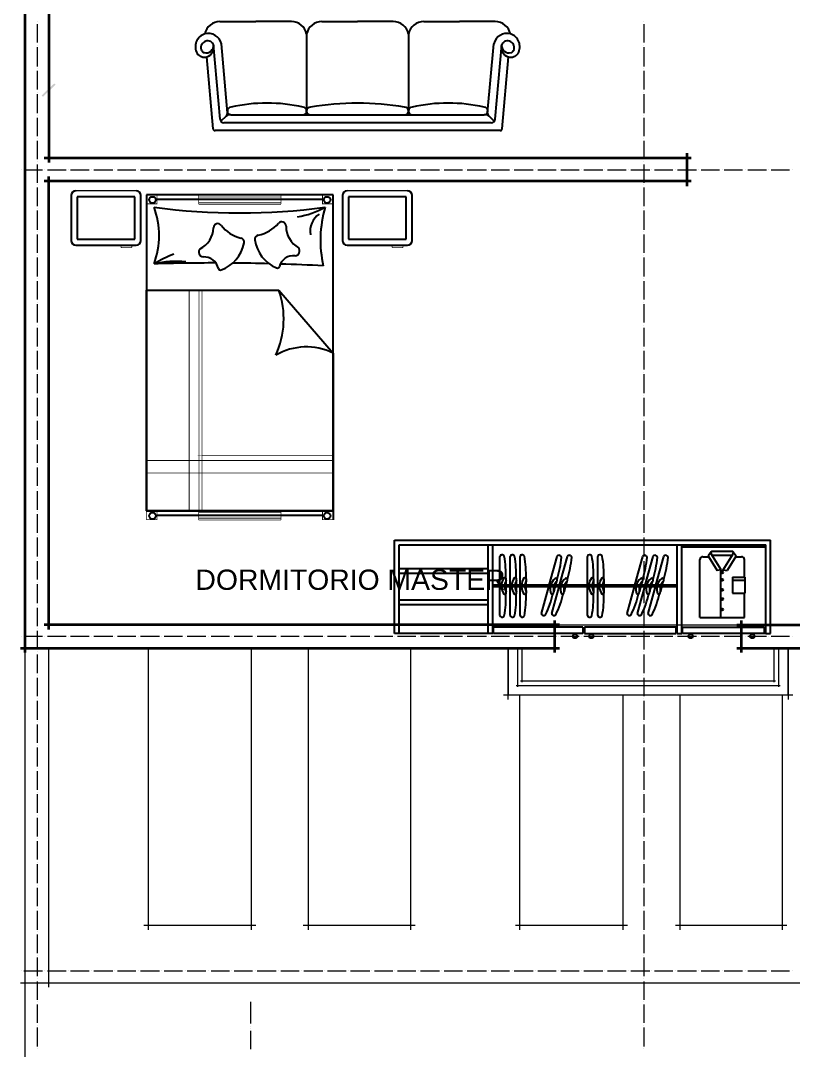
# Model space of a CAD drawing. Header units: millimetres. Extents: x 242 to 289.1, y 51.6 to 80.3.
# Drawn here: x 276.81 to 281.78, y 58.7 to 65.32 of the extents above; entities that cross this region are included whole.
import ezdxf

# ---------------------------------------------------------------- set-up
doc = ezdxf.new("R2010")
doc.units = ezdxf.units.MM
doc.linetypes.add('ACAD_ISO02W100', pattern=[15, 12, -3])
for name, color, linetype in [('FUR', 7, 'Continuous'), ('FURN-L', 1, 'Continuous'), ('FURN-T', 2, 'Continuous'), ('PDF_0', 7, 'Continuous'), ('PDF_Arquitectura', 7, 'Continuous'), ('PDF_Ejes', 7, 'Continuous'), ('PDF_Muros', 7, 'Continuous'), ('PDF_Niveles', 2, 'Continuous'), ('PDF_Text', 7, 'Continuous'), ('PDF_Ventanas', 4, 'Continuous')]:
    doc.layers.add(name, color=color, linetype=linetype)
doc.styles.add('PDF ArialMT', font='arial.ttf')

msp = doc.modelspace()

# ---------------------------------------------------------------- hatches: boundary and pattern name
at = {"layer": 'PDF_0', "transparency": 33554559}
msp.add_hatch(color=256, dxfattribs=at).paths.add_polyline_path([(277.0337, 64.9097), (277.0252, 64.9181), (276.9448, 64.8419), (276.9532, 64.8335)])

# ---------------------------------------------------------------- linework, layer by layer
at = {"linetype": 'ACAD_ISO02W100', "lineweight": 13, "ltscale": 0.13}
for p, q in [((277.5528, 64.2277), (277.165, 64.2277)), ((277.5528, 64.2277), (277.165, 64.2277)), ((279.2952, 64.2277), (278.9074, 64.2277)), ((279.2952, 64.2277), (278.9074, 64.2277))]:
    msp.add_line(p, q, dxfattribs=at)
at = {"layer": 'FUR'}
for p, q in [((278.0905, 65.316), (278.32, 65.316)), ((278.5495, 65.316), (278.32, 65.316)), ((278.7452, 65.316), (278.9747, 65.316)), ((279.2041, 65.316), (278.9747, 65.316)), ((279.3998, 65.316), (279.6293, 65.316)), ((279.8588, 65.316), (279.6293, 65.316)), ((278.6473, 65.2367), (278.6473, 64.716)), ((279.302, 65.2367), (279.302, 64.716)), ((278.0908, 64.6889), (278.0487, 65.1698)), ((278.1389, 64.7306), (278.1001, 65.1741)), ((279.8104, 64.7306), (279.8492, 65.1741)), ((279.8585, 64.6889), (279.9006, 65.1698)), ((278.046, 64.6274), (278.0056, 65.0892)), ((279.9033, 64.6274), (279.9437, 65.0892)), ((278.0963, 64.6753), (278.1317, 64.7107)), ((279.8336, 64.666), (278.1157, 64.666)), ((278.1607, 64.7161), (278.1607, 64.716)), ((278.1607, 64.716), (278.6248, 64.716)), ((278.6248, 64.716), (279.3247, 64.716)), ((279.3247, 64.716), (279.7888, 64.716)), ((279.7886, 64.7161), (279.7886, 64.716)), ((279.853, 64.6753), (279.8176, 64.7107)), ((279.8908, 64.616), (278.0585, 64.616)), ((277.135, 64.1977), (277.135, 63.9099)), ((277.135, 64.1977), (277.135, 63.9099)), ((277.5828, 63.9099), (277.5828, 64.1977)), ((277.5828, 63.9099), (277.5828, 64.1977)), ((278.8174, 64.2018), (277.6174, 64.2018)), ((277.6174, 64.2018), (277.6174, 62.1718)), ((278.8174, 64.2018), (277.6174, 64.2018)), ((277.6174, 64.2018), (277.6174, 62.1718)), ((278.8174, 62.1718), (278.8174, 64.2018)), ((278.8174, 62.1718), (278.8174, 64.2018)), ((278.8774, 64.1977), (278.8774, 63.9099)), ((278.8774, 64.1977), (278.8774, 63.9099)), ((279.3252, 63.9099), (279.3252, 64.1977)), ((279.3252, 63.9099), (279.3252, 64.1977)), ((277.544, 64.1889), (277.1738, 64.1889)), ((277.1738, 64.1889), (277.1738, 63.9187)), ((277.544, 64.1889), (277.1738, 64.1889)), ((277.1738, 64.1889), (277.1738, 63.9187)), ((277.544, 63.9187), (277.544, 64.1889)), ((277.544, 63.9187), (277.544, 64.1889)), ((277.6174, 64.1718), (277.6174, 63.5466)), ((277.6174, 64.1718), (277.6174, 63.5466)), ((278.7491, 64.1718), (277.6858, 64.1718)), ((278.7491, 64.1718), (277.6858, 64.1718)), ((278.7491, 64.1718), (277.6858, 64.1718)), ((278.7491, 64.1718), (277.6858, 64.1718)), ((278.8174, 63.1853), (278.8174, 64.1718)), ((278.8174, 63.1853), (278.8174, 64.1718)), ((279.2864, 64.1889), (278.9162, 64.1889)), ((278.9162, 64.1889), (278.9162, 63.9187)), ((279.2864, 64.1889), (278.9162, 64.1889)), ((278.9162, 64.1889), (278.9162, 63.9187)), ((279.2864, 63.9187), (279.2864, 64.1889)), ((279.2864, 63.9187), (279.2864, 64.1889)), ((277.165, 63.8799), (277.5528, 63.8799)), ((277.165, 63.8799), (277.5528, 63.8799)), ((277.1738, 63.9187), (277.544, 63.9187)), ((277.1738, 63.9187), (277.544, 63.9187)), ((278.9074, 63.8799), (279.2952, 63.8799)), ((278.9074, 63.8799), (279.2952, 63.8799)), ((278.9162, 63.9187), (279.2864, 63.9187)), ((278.9162, 63.9187), (279.2864, 63.9187)), ((277.6174, 63.5901), (278.4684, 63.5901)), ((277.6174, 62.1718), (277.6174, 63.5901)), ((277.6174, 63.5901), (278.4684, 63.5901)), ((277.6174, 62.1718), (277.6174, 63.5901)), ((278.4684, 63.5901), (278.8174, 63.1853)), ((278.4684, 63.5901), (278.8174, 63.1853)), ((278.8174, 63.1853), (278.8174, 62.115)), ((278.8174, 63.1853), (278.8174, 62.115)), ((278.8174, 62.1718), (277.6174, 62.1718)), ((277.6174, 62.1718), (278.8174, 62.1718)), ((278.8174, 62.1718), (277.6174, 62.1718)), ((277.6174, 62.1718), (278.8174, 62.1718)), ((278.7491, 62.1418), (277.6858, 62.1418)), ((278.7491, 62.1418), (277.6858, 62.1418))]:
    msp.add_line(p, q, dxfattribs=at)
at = {"layer": 'FUR', "const_width": 0.005}
for points in [[(277.6174, 64.145), (277.6858, 64.145), (277.6858, 64.2018)], [(277.6174, 64.145), (277.6858, 64.145), (277.6858, 64.2018)], [(277.9529, 64.2018), (277.9529, 64.1427)], [(277.9529, 64.2018), (277.9529, 64.1427)], [(278.482, 64.2018), (278.482, 64.1427)], [(278.482, 64.2018), (278.482, 64.1427)], [(278.8174, 64.145), (278.7491, 64.145), (278.7491, 64.2018)], [(278.8174, 64.145), (278.7491, 64.145), (278.7491, 64.2018)], [(277.9529, 64.1894), (278.482, 64.1894)], [(277.9529, 64.1894), (278.482, 64.1894)], [(277.9529, 64.1544), (278.482, 64.1544)], [(277.9529, 64.1544), (278.482, 64.1544)], [(277.9529, 64.1427), (278.482, 64.1427)], [(277.9529, 64.1427), (278.482, 64.1427)], [(277.8923, 62.1718), (277.8923, 63.5901)], [(277.8923, 62.1718), (277.8923, 63.5901)], [(277.9555, 62.1718), (277.9555, 63.5901)], [(277.9555, 62.1718), (277.9555, 63.5901)], [(277.9754, 62.1718), (277.9754, 63.5901)], [(277.9754, 62.1718), (277.9754, 63.5901)], [(277.6174, 62.4953), (278.8174, 62.4953)], [(277.6174, 62.4953), (278.8174, 62.4953)], [(277.6174, 62.4156), (278.8174, 62.4156)], [(277.6174, 62.4156), (278.8174, 62.4156)], [(277.6174, 62.115), (277.6174, 62.1718)], [(277.6174, 62.115), (277.6858, 62.115), (277.6858, 62.1718)], [(277.6174, 62.115), (277.6174, 62.1718)], [(277.6174, 62.115), (277.6858, 62.115), (277.6858, 62.1718)], [(277.9529, 62.1718), (277.9529, 62.1127)], [(277.9529, 62.1718), (277.9529, 62.1127)], [(277.9529, 62.1594), (278.482, 62.1594)], [(277.9529, 62.1594), (278.482, 62.1594)], [(278.482, 62.1718), (278.482, 62.1127)], [(278.482, 62.1718), (278.482, 62.1127)], [(278.8174, 62.115), (278.7491, 62.115), (278.7491, 62.1718)], [(278.8174, 62.115), (278.7491, 62.115), (278.7491, 62.1718)], [(277.9529, 62.1244), (278.482, 62.1244)], [(277.9529, 62.1244), (278.482, 62.1244)], [(277.9529, 62.1127), (278.482, 62.1127)], [(277.9529, 62.1127), (278.482, 62.1127)]]:
    msp.add_lwpolyline(points, dxfattribs=at)
for points in [[(277.4541, 63.8691), (277.4541, 63.8688, 0.414214), (277.4597, 63.8632), (277.5187, 63.8632, 0.414214), (277.5243, 63.8688), (277.5243, 63.8691, 0.414214), (277.5187, 63.8747), (277.4597, 63.8747, 0.414214)], [(277.4541, 63.8691), (277.4541, 63.8688, 0.414214), (277.4597, 63.8632), (277.5187, 63.8632, 0.414214), (277.5243, 63.8688), (277.5243, 63.8691, 0.414214), (277.5187, 63.8747), (277.4597, 63.8747, 0.414214)], [(279.1965, 63.8691), (279.1965, 63.8688, 0.414214), (279.2021, 63.8632), (279.2611, 63.8632, 0.414214), (279.2667, 63.8688), (279.2667, 63.8691, 0.414214), (279.2611, 63.8747), (279.2021, 63.8747, 0.414214)], [(279.1965, 63.8691), (279.1965, 63.8688, 0.414214), (279.2021, 63.8632), (279.2611, 63.8632, 0.414214), (279.2667, 63.8688), (279.2667, 63.8691, 0.414214), (279.2611, 63.8747), (279.2021, 63.8747, 0.414214)]]:
    msp.add_lwpolyline(points, format="xyb", close=True, dxfattribs=at)
msp.add_lwpolyline([(277.6174, 62.5286), (278.8174, 62.5286)], close=True, dxfattribs=at)
msp.add_lwpolyline([(277.6174, 62.5286), (278.8174, 62.5286)], close=True, dxfattribs=at)
at = {"layer": 'FUR'}
for centre in [(277.6564, 64.1697), (277.6564, 64.1697), (278.7785, 64.1697), (278.7785, 64.1697), (277.6564, 62.1397), (277.6564, 62.1397), (278.7785, 62.1397), (278.7785, 62.1397)]:
    msp.add_circle(centre, 0.0211, dxfattribs=at)
for centre, radius, start, end in [((278.0905, 65.216), 0.1, 90, 168.06102), ((278.5495, 65.216), 0.1, 11.93898, 90), ((278.7452, 65.216), 0.1, 90, 168.06102), ((279.2041, 65.216), 0.1, 11.93898, 90), ((279.3998, 65.216), 0.1, 90, 168.06102), ((279.8588, 65.216), 0.1, 11.93898, 90), ((278.0184, 65.1545), 0.0862, 107.35958, 209.67548), ((278.011, 65.1486), 0.0433, 29.26449, 206.49458), ((278.0145, 65.1508), 0.0887, 15.25849, 104.25647), ((279.9348, 65.1508), 0.0887, 75.74353, 164.74151), ((279.9383, 65.1486), 0.0433, 333.50542, 150.73551), ((279.9309, 65.1545), 0.0862, 330.32452, 72.64042), ((277.9947, 65.1405), 0.025, 206.49458, 254.62465), ((278.0009, 65.163), 0.0484, 254.62465, 8.04369), ((277.987, 65.151), 0.0645, 286.76437, 16.87542), ((279.9623, 65.151), 0.0645, 163.12458, 253.23563), ((279.9484, 65.163), 0.0484, 171.95631, 285.37535), ((279.9546, 65.1405), 0.025, 285.37535, 333.50542), ((277.9906, 65.1447), 0.0574, 214.92012, 285.13819), ((279.9587, 65.1447), 0.0574, 254.86181, 325.07988), ((278.3927, 63.7518), 1.0405, 77.11128, 102.88872), ((278.9747, 63.0358), 1.7564, 80.08852, 99.91148), ((279.5567, 63.7518), 1.0405, 77.11128, 102.88872), ((278.114, 64.7284), 0.025, 315, 5), ((278.163, 64.7411), 0.0251, 95.3725, 264.6275), ((278.1757, 64.7391), 0.0376, 179.97317, 180.33684), ((278.6222, 64.741), 0.0251, 276.04292, 83.95708), ((278.6723, 64.741), 0.025, 90, 270), ((279.277, 64.741), 0.025, 270, 90), ((279.327, 64.7411), 0.0251, 95.3725, 264.6275), ((279.7862, 64.741), 0.0251, 276.04292, 83.95708), ((279.8353, 64.7284), 0.025, 175, 225), ((278.1157, 64.691), 0.025, 185, 270), ((278.1518, 64.6844), 0.0329, 74.29421, 132.28787), ((279.7975, 64.6844), 0.0329, 47.71213, 105.70579), ((279.8336, 64.691), 0.025, 270, 355), ((278.0585, 64.6285), 0.0125, 185, 270), ((279.8908, 64.6285), 0.0125, 270, 355), ((277.165, 64.1977), 0.03, 90, 180), ((277.165, 64.1977), 0.03, 90, 180), ((277.5528, 64.1977), 0.03, 0, 90), ((277.5528, 64.1977), 0.03, 0, 90), ((278.9074, 64.1977), 0.03, 90, 180), ((278.9074, 64.1977), 0.03, 90, 180), ((279.2952, 64.1977), 0.03, 0, 90), ((279.2952, 64.1977), 0.03, 0, 90), ((278.2168, 68.2266), 4.1401, 262.37528, 277.62472), ((277.1614, 63.9412), 0.5378, 340.2291, 19.7709), ((278.2168, 68.2266), 4.1401, 262.37528, 277.62472), ((277.1614, 63.9412), 0.5378, 340.2291, 19.7709), ((278.5081, 64.5811), 0.5257, 278.82069, 299.40249), ((278.5081, 64.5811), 0.5257, 278.82069, 299.40249), ((278.8047, 63.968), 0.1349, 124.26458, 189.27828), ((278.8047, 63.968), 0.1349, 124.26458, 189.27828), ((279.4888, 63.9119), 0.7529, 163.70708, 192.6946), ((279.4888, 63.9119), 0.7529, 163.70708, 192.6946), ((278.0764, 63.9902), 0.0272, 37.70759, 177.94904), ((278.0764, 63.9902), 0.0272, 37.70759, 177.94904), ((278.2766, 64.145), 0.2259, 217.70759, 256.71295), ((278.2766, 64.145), 0.2259, 217.70759, 256.71295), ((278.2946, 64.1658), 0.2259, 280.74244, 319.74781), ((278.2946, 64.1658), 0.2259, 280.74244, 319.74781), ((278.4877, 64.0023), 0.0272, 359.50636, 139.74781), ((278.4877, 64.0023), 0.0272, 359.50636, 139.74781), ((278.673, 64.0007), 0.1581, 179.50636, 240.69661), ((278.673, 64.0007), 0.1581, 179.50636, 240.69661), ((277.8912, 63.9968), 0.1581, 296.75879, 357.94904), ((277.8912, 63.9968), 0.1581, 296.75879, 357.94904), ((278.3419, 63.9168), 0.0275, 100.74244, 186.81822), ((278.3419, 63.9168), 0.0275, 100.74244, 186.81822), ((277.165, 63.9099), 0.03, 180, 270), ((277.165, 63.9099), 0.03, 180, 270), ((277.5528, 63.9099), 0.03, 270, 0), ((277.5528, 63.9099), 0.03, 270, 0), ((278.0174, 63.9373), 0.2322, 290.47632, 349.21702), ((278.0174, 63.9373), 0.2322, 290.47632, 349.21702), ((278.2184, 63.8983), 0.0275, 350.63717, 76.71295), ((278.2184, 63.8983), 0.0275, 350.63717, 76.71295), ((278.5443, 63.9468), 0.2322, 188.23838, 246.97907), ((278.5443, 63.9468), 0.2322, 188.23838, 246.97907), ((278.9074, 63.9099), 0.03, 180, 270), ((278.9074, 63.9099), 0.03, 180, 270), ((279.2952, 63.9099), 0.03, 270, 0), ((279.2952, 63.9099), 0.03, 270, 0), ((278.0739, 63.0855), 0.7868, 110.86026, 121.0975), ((278.0739, 63.0855), 0.7868, 110.86026, 121.0975), ((277.9862, 63.8348), 0.0316, 138.74994, 261.50157), ((277.9862, 63.8348), 0.0316, 138.74994, 261.50157), ((277.9867, 63.7074), 0.0963, 12.85998, 93.04786), ((277.9867, 63.7074), 0.0963, 12.85998, 93.04786), ((278.5649, 63.7157), 0.0963, 84.40754, 164.59541), ((278.5649, 63.7157), 0.0963, 84.40754, 164.59541), ((278.571, 63.843), 0.0316, 275.95383, 38.70546), ((278.571, 63.843), 0.0316, 275.95383, 38.70546), ((277.8075, 63.156), 0.6193, 84.15125, 103.06737), ((277.8075, 63.156), 0.6193, 84.15125, 103.06737), ((278.0529, 50.3471), 13.4176, 89.95277, 91.64586), ((278.0529, 50.3471), 13.4176, 89.95277, 91.64586), ((278.0529, 50.3471), 13.4176, 89.95277, 89.95965), ((278.0529, 50.3471), 13.4176, 89.95277, 89.95965), ((278.0529, 50.3471), 13.4176, 88.49099, 89.49043), ((278.0529, 50.3471), 13.4176, 88.49099, 89.49043), ((278.4592, 63.7453), 0.0135, 245.25534, 342.48469), ((278.4592, 63.7453), 0.0135, 245.25534, 342.48469), ((278.0529, 50.3471), 13.4176, 87.00333, 88.18284), ((278.0529, 50.3471), 13.4176, 87.00333, 88.18284), ((278.0936, 63.7323), 0.0135, 194.97071, 292.20006), ((278.0936, 63.7323), 0.0135, 194.97071, 292.20006), ((277.9467, 63.4054), 0.5535, 335.1024, 19.49132), ((277.9467, 63.4054), 0.5535, 335.1024, 19.49132), ((278.6451, 62.8325), 0.3926, 63.96233, 120.01737), ((278.6451, 62.8325), 0.3926, 63.96233, 120.01737)]:
    msp.add_arc(centre, radius, start, end, dxfattribs=at)
at = {"layer": 'FURN-L', "color": 7}
for p, q in [((279.8993, 61.8889), (279.9008, 61.8889)), ((279.9657, 61.8889), (279.9672, 61.8889)), ((280.0288, 61.8889), (280.0303, 61.8889)), ((280.2698, 61.8859), (280.2712, 61.8855)), ((280.3359, 61.8859), (280.3374, 61.8855)), ((280.4622, 61.8889), (280.4637, 61.8889)), ((280.5286, 61.8889), (280.5301, 61.8889)), ((280.82, 61.8859), (280.8215, 61.8855)), ((280.8862, 61.8859), (280.8877, 61.8855)), ((280.9548, 61.8859), (280.9563, 61.8855)), ((281.0577, 61.9409), (281.5977, 61.9409)), ((281.2475, 61.9081), (281.2295, 61.8846)), ((281.3106, 61.7931), (281.2462, 61.8963)), ((281.3796, 61.9109), (281.2542, 61.9109)), ((281.379, 61.8843), (281.2557, 61.8843)), ((281.3241, 61.7931), (281.3885, 61.8963)), ((281.3872, 61.9081), (281.4052, 61.8846)), ((279.8893, 61.6935), (279.8893, 61.8789)), ((279.9557, 61.6935), (279.9557, 61.8789)), ((280.0188, 61.6935), (280.0188, 61.8789)), ((280.206, 61.6935), (280.2574, 61.8789)), ((280.2722, 61.6935), (280.3236, 61.8789)), ((280.4522, 61.6935), (280.4522, 61.8789)), ((280.5186, 61.6935), (280.5186, 61.8789)), ((280.7563, 61.6935), (280.8077, 61.8789)), ((280.8224, 61.6935), (280.8739, 61.8789)), ((280.891, 61.6935), (280.9425, 61.8789)), ((281.1749, 61.4864), (281.1749, 61.8583)), ((281.1939, 61.8773), (281.2301, 61.8773)), ((281.2292, 61.8783), (281.2855, 61.7876)), ((281.4055, 61.8783), (281.3492, 61.7876)), ((281.4046, 61.8773), (281.4409, 61.8773)), ((281.4599, 61.7451), (281.4599, 61.8583)), ((281.3106, 61.7931), (281.2855, 61.7876)), ((281.3069, 61.7788), (281.3069, 61.4856)), ((281.3106, 61.7931), (281.3106, 61.7921)), ((281.3106, 61.7921), (281.3106, 61.7864)), ((281.3164, 61.7883), (281.3241, 61.7883)), ((281.3241, 61.7931), (281.3492, 61.7876)), ((281.3241, 61.7931), (281.3241, 61.7921)), ((281.3241, 61.7921), (281.3241, 61.7883)), ((281.0277, 61.6935), (279.8477, 61.6935)), ((281.0277, 61.6835), (279.8477, 61.6835)), ((279.8893, 61.4989), (279.8893, 61.6835)), ((279.9206, 61.6982), (279.9187, 61.6982)), ((279.9187, 61.6791), (279.9187, 61.6982)), ((279.9206, 61.6791), (279.9206, 61.6982)), ((279.9557, 61.4989), (279.9557, 61.6835)), ((279.9851, 61.6791), (279.9851, 61.6982)), ((279.987, 61.6982), (279.9851, 61.6982)), ((279.987, 61.6791), (279.987, 61.6982)), ((280.0188, 61.4989), (280.0188, 61.6835)), ((280.0501, 61.6982), (280.0482, 61.6982)), ((280.0482, 61.6791), (280.0482, 61.6982)), ((280.0501, 61.6791), (280.0501, 61.6982)), ((280.1558, 61.5128), (280.2032, 61.6835)), ((280.222, 61.5128), (280.2694, 61.6835)), ((280.2324, 61.6786), (280.2375, 61.697)), ((280.2342, 61.6781), (280.2393, 61.6965)), ((280.2393, 61.6965), (280.2375, 61.697)), ((280.2986, 61.6786), (280.3037, 61.697)), ((280.3004, 61.6781), (280.3055, 61.6965)), ((280.3055, 61.6965), (280.3037, 61.697)), ((280.4522, 61.4989), (280.4522, 61.6835)), ((280.4817, 61.6791), (280.4817, 61.6982)), ((280.4835, 61.6982), (280.4817, 61.6982)), ((280.4835, 61.6791), (280.4835, 61.6982)), ((280.5186, 61.4989), (280.5186, 61.6835)), ((280.5499, 61.6982), (280.5481, 61.6982)), ((280.5481, 61.6791), (280.5481, 61.6982)), ((280.5499, 61.6791), (280.5499, 61.6982)), ((280.7061, 61.5128), (280.7535, 61.6835)), ((280.7723, 61.5128), (280.8197, 61.6835)), ((280.7827, 61.6786), (280.7878, 61.697)), ((280.7845, 61.6781), (280.7896, 61.6965)), ((280.7896, 61.6965), (280.7878, 61.697)), ((280.8409, 61.5128), (280.8883, 61.6835)), ((280.8489, 61.6786), (280.854, 61.697)), ((280.8507, 61.6781), (280.8558, 61.6965)), ((280.8558, 61.6965), (280.854, 61.697)), ((280.9175, 61.6786), (280.9226, 61.697)), ((280.9193, 61.6781), (280.9244, 61.6965)), ((280.9244, 61.6965), (280.9226, 61.697)), ((281.3832, 61.7451), (281.3832, 61.6422)), ((281.3832, 61.7451), (281.462, 61.7451)), ((281.3832, 61.7253), (281.462, 61.7253)), ((281.462, 61.7451), (281.462, 61.6422)), ((279.9206, 61.6791), (279.9187, 61.6791)), ((279.987, 61.6791), (279.9851, 61.6791)), ((280.0501, 61.6791), (280.0482, 61.6791)), ((280.2342, 61.6781), (280.2324, 61.6786)), ((280.3004, 61.6781), (280.2986, 61.6786)), ((280.4835, 61.6791), (280.4817, 61.6791)), ((280.5499, 61.6791), (280.5481, 61.6791)), ((280.7845, 61.6781), (280.7827, 61.6786)), ((280.8507, 61.6781), (280.8489, 61.6786)), ((280.9193, 61.6781), (280.9175, 61.6786)), ((281.3832, 61.6422), (281.462, 61.6422)), ((281.4599, 61.4864), (281.4599, 61.6422)), ((279.8993, 61.4889), (279.9008, 61.4889)), ((279.9657, 61.4889), (279.9672, 61.4889)), ((280.0288, 61.4889), (280.0303, 61.4889)), ((280.1628, 61.5005), (280.1642, 61.5001)), ((280.229, 61.5005), (280.2304, 61.5001)), ((280.4622, 61.4889), (280.4637, 61.4889)), ((280.5286, 61.4889), (280.5301, 61.4889)), ((280.7131, 61.5005), (280.7145, 61.5001)), ((280.7793, 61.5005), (280.7807, 61.5001)), ((280.8479, 61.5005), (280.8493, 61.5001)), ((281.1749, 61.4864), (281.4599, 61.4864))]:
    msp.add_line(p, q, dxfattribs=at)
for centre, radius in [((281.3179, 61.7764), 0.0063), ((281.3179, 61.7287), 0.0063), ((281.3179, 61.6638), 0.0063), ((281.3179, 61.6051), 0.0063), ((281.3179, 61.5372), 0.0063), ((280.3725, 61.3663), 0.0137), ((280.4766, 61.3663), 0.0137), ((281.1145, 61.3663), 0.0137), ((281.5109, 61.3663), 0.0137)]:
    msp.add_circle(centre, radius, dxfattribs=at)
for centre, radius, start, end in [((279.8993, 61.8789), 0.01, 90, 180), ((279.9014, 61.8703), 0.0186, 33.39722, 91.86193), ((279.2514, 61.7591), 0.6765, 358.20622, 10.33449), ((279.9657, 61.8789), 0.01, 90, 180), ((279.9678, 61.8703), 0.0186, 33.39722, 91.86193), ((279.3178, 61.7591), 0.6765, 358.20622, 10.33449), ((280.0288, 61.8789), 0.01, 90, 180), ((280.0309, 61.8703), 0.0186, 33.39722, 91.86193), ((279.381, 61.7591), 0.6765, 358.20622, 10.33449), ((280.2671, 61.8763), 0.01, 74.48572, 164.48572), ((280.2668, 61.8674), 0.0186, 17.88294, 76.34765), ((280.3333, 61.8763), 0.01, 74.48572, 164.48572), ((280.333, 61.8674), 0.0186, 17.88294, 76.34765), ((280.4622, 61.8789), 0.01, 90, 180), ((280.4644, 61.8703), 0.0186, 33.39722, 91.86193), ((279.8144, 61.7591), 0.6765, 358.20622, 10.33449), ((280.5286, 61.8789), 0.01, 90, 180), ((280.5307, 61.8703), 0.0186, 33.39722, 91.86193), ((279.8808, 61.7591), 0.6765, 358.20622, 10.33449), ((280.8174, 61.8763), 0.01, 74.48572, 164.48572), ((280.8171, 61.8674), 0.0186, 17.88294, 76.34765), ((280.8836, 61.8763), 0.01, 74.48572, 164.48572), ((280.8833, 61.8674), 0.0186, 17.88294, 76.34765), ((280.9522, 61.8763), 0.01, 74.48572, 164.48572), ((280.9519, 61.8674), 0.0186, 17.88294, 76.34765), ((281.2329, 61.8813), 0.00475, 135.91402, 219.38212), ((281.2542, 61.9014), 0.0095, 90, 212.7757), ((281.3805, 61.9014), 0.0095, 327.2243, 90), ((281.4018, 61.8813), 0.00475, 320.61788, 44.08598), ((279.6108, 61.9342), 0.6765, 342.69194, 354.82021), ((279.677, 61.9342), 0.6765, 342.69194, 354.82021), ((280.1611, 61.9342), 0.6765, 342.69194, 354.82021), ((280.2273, 61.9342), 0.6765, 342.69194, 354.82021), ((280.2959, 61.9342), 0.6765, 342.69194, 354.82021), ((281.1939, 61.8583), 0.019, 90, 180), ((281.4409, 61.8583), 0.019, 0, 90), ((281.3164, 61.7788), 0.0095, 90, 180), ((279.9913, 61.6878), 0.0931, 146.36111, 176.51116), ((279.9913, 61.6896), 0.0931, 183.74727, 213.63889), ((279.92, 61.7315), 0.01, 356.81301, 128.32841), ((280.0138, 61.6815), 0.0952, 152.17546, 170.03828), ((277.2142, 61.8096), 2.7169, 357.55123, 358.34239), ((277.2142, 61.5678), 2.7169, 1.65761, 2.44877), ((280.0577, 61.6878), 0.0931, 146.36111, 176.51116), ((280.0577, 61.6896), 0.0931, 183.74727, 213.63889), ((279.9864, 61.7315), 0.01, 356.81301, 128.32841), ((280.0802, 61.6815), 0.0952, 152.17546, 170.03828), ((277.2806, 61.8096), 2.7169, 357.55123, 358.34239), ((277.2806, 61.5678), 2.7169, 1.65761, 2.44877), ((280.1208, 61.6878), 0.0931, 146.36111, 176.51116), ((280.1208, 61.6896), 0.0931, 183.74727, 213.63889), ((280.0495, 61.7315), 0.01, 356.81301, 128.32841), ((280.1433, 61.6815), 0.0952, 152.17546, 170.03828), ((277.3437, 61.8096), 2.7169, 357.55123, 358.34239), ((277.3437, 61.5678), 2.7169, 1.65761, 2.44877), ((280.3051, 61.6693), 0.0931, 171.21355, 198.12462), ((280.3046, 61.6676), 0.0931, 130.84683, 163.94826), ((277.5967, 62.2947), 2.7169, 346.14333, 346.99767), ((280.3246, 61.6555), 0.0952, 136.66118, 154.524), ((280.2476, 61.7288), 0.01, 341.29873, 112.81413), ((277.6613, 62.5277), 2.7169, 342.11866, 342.82811), ((280.3713, 61.6693), 0.0931, 171.21355, 198.12462), ((280.3708, 61.6676), 0.0931, 130.84683, 163.94826), ((277.6629, 62.2947), 2.7169, 346.14333, 346.99767), ((280.3908, 61.6555), 0.0952, 136.66118, 154.524), ((280.3138, 61.7288), 0.01, 341.29873, 112.81413), ((277.7275, 62.5277), 2.7169, 342.11866, 342.82811), ((280.5542, 61.6878), 0.0931, 146.36111, 176.51116), ((280.5542, 61.6896), 0.0931, 183.74727, 213.63889), ((280.4829, 61.7315), 0.01, 356.81301, 128.32841), ((280.5767, 61.6815), 0.0952, 152.17546, 170.03828), ((277.7772, 61.8096), 2.7169, 357.55123, 358.34239), ((277.7772, 61.5678), 2.7169, 1.65761, 2.44877), ((280.6206, 61.6878), 0.0931, 146.36111, 176.51116), ((280.6206, 61.6896), 0.0931, 183.74727, 213.63889), ((280.5493, 61.7315), 0.01, 356.81301, 128.32841), ((280.6431, 61.6815), 0.0952, 152.17546, 170.03828), ((277.8436, 61.8096), 2.7169, 357.55123, 358.34239), ((277.8436, 61.5678), 2.7169, 1.65761, 2.44877), ((280.8554, 61.6693), 0.0931, 171.21355, 198.12462), ((280.8549, 61.6676), 0.0931, 130.84683, 163.94826), ((278.147, 62.2947), 2.7169, 346.14333, 346.99767), ((280.8749, 61.6555), 0.0952, 136.66118, 154.524), ((280.7979, 61.7288), 0.01, 341.29873, 112.81413), ((278.2116, 62.5277), 2.7169, 342.11866, 342.82811), ((280.9215, 61.6693), 0.0931, 171.21355, 198.12462), ((280.9211, 61.6676), 0.0931, 130.84683, 163.94826), ((278.2131, 62.2947), 2.7169, 346.14333, 346.99767), ((280.9411, 61.6555), 0.0952, 136.66118, 154.524), ((280.8641, 61.7288), 0.01, 341.29873, 112.81413), ((278.2778, 62.5277), 2.7169, 342.11866, 342.82811), ((280.9902, 61.6693), 0.0931, 171.21355, 198.12462), ((280.9897, 61.6676), 0.0931, 130.84683, 163.94826), ((278.2818, 62.2947), 2.7169, 346.14333, 346.99767), ((281.0097, 61.6555), 0.0952, 136.66118, 154.524), ((280.9327, 61.7288), 0.01, 341.29873, 112.81413), ((278.3464, 62.5277), 2.7169, 342.11866, 342.82811), ((279.92, 61.6458), 0.01, 231.67159, 3.18699), ((279.2961, 61.6145), 0.6319, 349.30586, 2.24391), ((280.0138, 61.6959), 0.0952, 189.96172, 207.82454), ((279.9864, 61.6458), 0.01, 231.67159, 3.18699), ((279.3625, 61.6145), 0.6319, 349.30586, 2.24391), ((280.0802, 61.6959), 0.0952, 189.96172, 207.82454), ((280.0495, 61.6458), 0.01, 231.67159, 3.18699), ((279.4256, 61.6145), 0.6319, 349.30586, 2.24391), ((280.1433, 61.6959), 0.0952, 189.96172, 207.82454), ((279.6151, 61.7829), 0.6319, 333.79158, 346.72964), ((280.2247, 61.6462), 0.01, 216.15731, 347.67271), ((280.3285, 61.6693), 0.0952, 174.44744, 192.31026), ((279.6813, 61.7829), 0.6319, 333.79158, 346.72964), ((280.2909, 61.6462), 0.01, 216.15731, 347.67271), ((280.3947, 61.6693), 0.0952, 174.44744, 192.31026), ((280.4829, 61.6458), 0.01, 231.67159, 3.18699), ((279.859, 61.6145), 0.6319, 349.30586, 2.24391), ((280.5767, 61.6959), 0.0952, 189.96172, 207.82454), ((280.5493, 61.6458), 0.01, 231.67159, 3.18699), ((279.9254, 61.6145), 0.6319, 349.30586, 2.24391), ((280.6431, 61.6959), 0.0952, 189.96172, 207.82454), ((280.1654, 61.7829), 0.6319, 333.79158, 346.72964), ((280.775, 61.6462), 0.01, 216.15731, 347.67271), ((280.8788, 61.6693), 0.0952, 174.44744, 192.31026), ((280.2316, 61.7829), 0.6319, 333.79158, 346.72964), ((280.8412, 61.6462), 0.01, 216.15731, 347.67271), ((280.945, 61.6693), 0.0952, 174.44744, 192.31026), ((280.3002, 61.7829), 0.6319, 333.79158, 346.72964), ((280.9098, 61.6462), 0.01, 216.15731, 347.67271), ((281.0136, 61.6693), 0.0952, 174.44744, 192.31026), ((279.8993, 61.4989), 0.01, 180, 270), ((279.9014, 61.5075), 0.0186, 268.13807, 326.60278), ((279.9657, 61.4989), 0.01, 180, 270), ((279.9678, 61.5075), 0.0186, 268.13807, 326.60278), ((280.0288, 61.4989), 0.01, 180, 270), ((280.0309, 61.5075), 0.0186, 268.13807, 326.60278), ((280.1654, 61.5101), 0.01, 164.48572, 254.48572), ((280.1698, 61.5178), 0.0186, 252.62379, 311.0885), ((280.2316, 61.5101), 0.01, 164.48572, 254.48572), ((280.236, 61.5178), 0.0186, 252.62379, 311.0885), ((280.4622, 61.4989), 0.01, 180, 270), ((280.4644, 61.5075), 0.0186, 268.13807, 326.60278), ((280.5286, 61.4989), 0.01, 180, 270), ((280.5307, 61.5075), 0.0186, 268.13807, 326.60278), ((280.7157, 61.5101), 0.01, 164.48572, 254.48572), ((280.7201, 61.5178), 0.0186, 252.62379, 311.0885), ((280.7819, 61.5101), 0.01, 164.48572, 254.48572), ((280.7863, 61.5178), 0.0186, 252.62379, 311.0885), ((280.8505, 61.5101), 0.01, 164.48572, 254.48572), ((280.8549, 61.5178), 0.0186, 252.62379, 311.0885)]:
    msp.add_arc(centre, radius, start, end, dxfattribs=at)
at = {"layer": 'FURN-T', "color": 7}
for p, q in [((279.2127, 61.9835), (281.6277, 61.9835)), ((279.2127, 61.3835), (279.2127, 61.9835)), ((279.2427, 61.3835), (279.2427, 61.9535)), ((279.2427, 61.9535), (281.5977, 61.9535)), ((279.8127, 61.3835), (279.8127, 61.9535)), ((279.8427, 61.3835), (279.8427, 61.9535)), ((281.0277, 61.3835), (281.0277, 61.9535)), ((281.0577, 61.3835), (281.0577, 61.9535)), ((281.5977, 61.3835), (281.5977, 61.9535)), ((281.6277, 61.3835), (281.6277, 61.9835)), ((279.8127, 61.7985), (279.2427, 61.7985)), ((279.8127, 61.7685), (279.2427, 61.7685)), ((279.8127, 61.5985), (279.2427, 61.5985)), ((279.8127, 61.5685), (279.2427, 61.5685)), ((279.8427, 61.3835), (279.8427, 61.4235)), ((279.8477, 61.3835), (279.8477, 61.4235)), ((280.4219, 61.4235), (279.8477, 61.4235)), ((280.4219, 61.4235), (280.4219, 61.3835)), ((280.4319, 61.4235), (280.4319, 61.3835)), ((281.0227, 61.4235), (280.4319, 61.4235)), ((281.0227, 61.3835), (281.0227, 61.4235)), ((281.0627, 61.3835), (281.0627, 61.4235)), ((281.0627, 61.4235), (281.5877, 61.4235)), ((281.5877, 61.4235), (281.5877, 61.3835)), ((279.8127, 61.3835), (279.2127, 61.3835)), ((279.8427, 61.3835), (279.8127, 61.3835)), ((280.4219, 61.3835), (279.8477, 61.3835)), ((280.4319, 61.3835), (281.0227, 61.3835)), ((281.0277, 61.3835), (281.0577, 61.3835)), ((281.5977, 61.3835), (281.0627, 61.3835)), ((281.5977, 61.3835), (281.6277, 61.3835))]:
    msp.add_line(p, q, dxfattribs=at)
at = {"layer": 'PDF_Arquitectura', "color": 250, "lineweight": 18, "true_color": 0x404040}
msp.add_lwpolyline([(276.9913, 64.5456), (276.9913, 64.9774)], dxfattribs=at)
at = {"layer": 'PDF_Arquitectura', "lineweight": 5}
for points in [[(278.2868, 59.0167), (278.2868, 58.877)], [(278.2868, 58.8601), (278.2868, 58.8601)], [(278.2868, 58.8474), (278.2868, 58.8474)], [(278.2868, 58.8305), (278.2868, 58.7119)]]:
    msp.add_lwpolyline(points, dxfattribs=at)
at = {"layer": 'PDF_Ejes', "lineweight": 9}
for points in [[(276.9151, 65.3161), (276.9151, 65.3161)], [(276.9151, 65.2991), (276.9151, 65.1806)], [(280.8141, 65.3161), (280.8141, 65.3161)], [(280.8141, 65.2991), (280.8141, 65.1806)], [(276.9151, 65.1637), (276.9151, 65.1637)], [(276.9151, 65.151), (276.9151, 65.0282)], [(280.8141, 65.1637), (280.8141, 65.1637)], [(280.8141, 65.151), (280.8141, 65.0282)], [(276.9151, 65.0155), (276.9151, 65.0155)], [(276.9151, 64.9986), (276.9151, 64.88)], [(280.8141, 65.0155), (280.8141, 65.0155)], [(280.8141, 64.9986), (280.8141, 64.88)], [(276.9151, 64.8631), (276.9151, 64.8631)], [(280.8141, 64.8631), (280.8141, 64.8631)], [(276.9151, 64.8504), (276.9151, 64.7276)], [(280.8141, 64.8504), (280.8141, 64.7276)], [(276.9151, 64.7149), (276.9151, 64.7149)], [(276.9151, 64.698), (276.9151, 64.5795)], [(280.8141, 64.7149), (280.8141, 64.7149)], [(280.8141, 64.698), (280.8141, 64.5795)], [(276.9151, 64.5625), (276.9151, 64.5625)], [(276.9151, 64.5498), (276.9151, 64.4313)], [(280.8141, 64.5625), (280.8141, 64.5625)], [(280.8141, 64.5498), (280.8141, 64.4313)], [(276.9151, 64.4143), (276.9151, 64.4143)], [(276.9151, 64.3974), (276.9151, 64.2789)], [(280.8141, 64.4143), (280.8141, 64.4143)], [(280.8141, 64.3974), (280.8141, 64.2789)], [(276.8178, 64.3635), (276.8178, 64.3635)], [(276.8305, 64.3635), (276.949, 64.3635)], [(276.9659, 64.3635), (276.9659, 64.3635)], [(276.9829, 64.3635), (277.1014, 64.3635)], [(277.1141, 64.3635), (277.1141, 64.3635)], [(277.131, 64.3635), (277.2496, 64.3635)], [(277.2665, 64.3635), (277.2665, 64.3635)], [(277.2792, 64.3635), (277.402, 64.3635)], [(277.4147, 64.3635), (277.4147, 64.3635)], [(277.4316, 64.3635), (277.5501, 64.3635)], [(277.5671, 64.3635), (277.5671, 64.3635)], [(277.5798, 64.3635), (277.7026, 64.3635)], [(277.7153, 64.3635), (277.7153, 64.3635)], [(277.7322, 64.3635), (277.8507, 64.3635)], [(277.8677, 64.3635), (277.8677, 64.3635)], [(277.8804, 64.3635), (277.9989, 64.3635)], [(278.0158, 64.3635), (278.0158, 64.3635)], [(278.0328, 64.3635), (278.1513, 64.3635)], [(278.164, 64.3635), (278.164, 64.3635)], [(278.1809, 64.3635), (278.2995, 64.3635)], [(278.3164, 64.3635), (278.3164, 64.3635)], [(278.3291, 64.3635), (278.4519, 64.3635)], [(278.4646, 64.3635), (278.4646, 64.3635)], [(278.4815, 64.3635), (278.6, 64.3635)], [(278.617, 64.3635), (278.617, 64.3635)], [(278.6297, 64.3635), (278.7524, 64.3635)], [(278.7651, 64.3635), (278.7651, 64.3635)], [(278.7821, 64.3635), (278.9006, 64.3635)], [(278.9175, 64.3635), (278.9175, 64.3635)], [(278.9302, 64.3635), (279.053, 64.3635)], [(279.0657, 64.3635), (279.0657, 64.3635)], [(279.0826, 64.3635), (279.2012, 64.3635)], [(279.2139, 64.3635), (279.2139, 64.3635)], [(279.2308, 64.3635), (279.3494, 64.3635)], [(279.3663, 64.3635), (279.3663, 64.3635)], [(279.379, 64.3635), (279.5018, 64.3635)], [(279.5145, 64.3635), (279.5145, 64.3635)], [(279.5314, 64.3635), (279.6499, 64.3635)], [(279.6669, 64.3635), (279.6669, 64.3635)], [(279.6796, 64.3635), (279.8023, 64.3635)], [(279.815, 64.3635), (279.815, 64.3635)], [(279.832, 64.3635), (279.9505, 64.3635)], [(279.9674, 64.3635), (279.9674, 64.3635)], [(279.9801, 64.3635), (280.1029, 64.3635)], [(280.1156, 64.3635), (280.1156, 64.3635)], [(280.1325, 64.3635), (280.2511, 64.3635)], [(280.268, 64.3635), (280.268, 64.3635)], [(280.2807, 64.3635), (280.3992, 64.3635)], [(280.4162, 64.3635), (280.4162, 64.3635)], [(280.4289, 64.3635), (280.5516, 64.3635)], [(280.5643, 64.3635), (280.5643, 64.3635)], [(280.5813, 64.3635), (280.6998, 64.3635)], [(280.7168, 64.3635), (280.7168, 64.3635)], [(280.7295, 64.3635), (280.8522, 64.3635)], [(280.8649, 64.3635), (280.8649, 64.3635)], [(280.8819, 64.3635), (281.0004, 64.3635)], [(281.0173, 64.3635), (281.0173, 64.3635)], [(281.03, 64.3635), (281.1528, 64.3635)], [(281.1655, 64.3635), (281.1655, 64.3635)], [(281.1824, 64.3635), (281.301, 64.3635)], [(281.3179, 64.3635), (281.3179, 64.3635)], [(281.3306, 64.3635), (281.4491, 64.3635)], [(281.4661, 64.3635), (281.4661, 64.3635)], [(281.483, 64.3635), (281.6015, 64.3635)], [(281.6142, 64.3635), (281.6142, 64.3635)], [(281.6312, 64.3635), (281.7497, 64.3635)], [(281.7666, 64.3635), (281.7666, 64.3635)], [(276.9151, 64.2662), (276.9151, 64.2662)], [(280.8141, 64.2662), (280.8141, 64.2662)], [(276.9151, 64.2492), (276.9151, 64.1307)], [(280.8141, 64.2492), (280.8141, 64.1307)], [(276.9151, 64.1138), (276.9151, 64.1138)], [(276.9151, 64.1011), (276.9151, 63.9783)], [(280.8141, 64.1138), (280.8141, 64.1138)], [(280.8141, 64.1011), (280.8141, 63.9783)], [(276.9151, 63.9656), (276.9151, 63.9656)], [(276.9151, 63.9487), (276.9151, 63.8301)], [(280.8141, 63.9656), (280.8141, 63.9656)], [(280.8141, 63.9487), (280.8141, 63.8301)], [(276.9151, 63.8132), (276.9151, 63.8132)], [(276.9151, 63.8005), (276.9151, 63.6777)], [(280.8141, 63.8132), (280.8141, 63.8132)], [(280.8141, 63.8005), (280.8141, 63.6777)], [(276.9151, 63.665), (276.9151, 63.665)], [(276.9151, 63.6481), (276.9151, 63.5296)], [(280.8141, 63.665), (280.8141, 63.665)], [(280.8141, 63.6481), (280.8141, 63.5296)], [(276.9151, 63.5126), (276.9151, 63.5126)], [(276.9151, 63.4999), (276.9151, 63.3814)], [(280.8141, 63.5126), (280.8141, 63.5126)], [(280.8141, 63.4999), (280.8141, 63.3814)], [(276.9151, 63.3645), (276.9151, 63.3645)], [(276.9151, 63.3475), (276.9151, 63.229)], [(280.8141, 63.3645), (280.8141, 63.3645)], [(280.8141, 63.3475), (280.8141, 63.229)], [(276.9151, 63.2163), (276.9151, 63.2163)], [(280.8141, 63.2163), (280.8141, 63.2163)], [(276.9151, 63.1994), (276.9151, 63.0808)], [(280.8141, 63.1994), (280.8141, 63.0808)], [(276.9151, 63.0639), (276.9151, 63.0639)], [(276.9151, 63.0512), (276.9151, 62.9284)], [(280.8141, 63.0639), (280.8141, 63.0639)], [(280.8141, 63.0512), (280.8141, 62.9284)], [(276.9151, 62.9157), (276.9151, 62.9157)], [(276.9151, 62.8988), (276.9151, 62.7802)], [(280.8141, 62.9157), (280.8141, 62.9157)], [(280.8141, 62.8988), (280.8141, 62.7802)], [(276.9151, 62.7633), (276.9151, 62.7633)], [(276.9151, 62.7506), (276.9151, 62.6278)], [(280.8141, 62.7633), (280.8141, 62.7633)], [(280.8141, 62.7506), (280.8141, 62.6278)], [(276.9151, 62.6151), (276.9151, 62.6151)], [(280.8141, 62.6151), (280.8141, 62.6151)], [(276.9151, 62.5982), (276.9151, 62.4797)], [(280.8141, 62.5982), (280.8141, 62.4797)], [(276.9151, 62.4627), (276.9151, 62.4627)], [(276.9151, 62.45), (276.9151, 62.3315)], [(280.8141, 62.4627), (280.8141, 62.4627)], [(280.8141, 62.45), (280.8141, 62.3315)], [(276.9151, 62.3146), (276.9151, 62.3146)], [(276.9151, 62.2976), (276.9151, 62.1791)], [(280.8141, 62.3146), (280.8141, 62.3146)], [(280.8141, 62.2976), (280.8141, 62.1791)], [(276.9151, 62.1664), (276.9151, 62.1664)], [(276.9151, 62.1495), (276.9151, 62.0309)], [(280.8141, 62.1664), (280.8141, 62.1664)], [(280.8141, 62.1495), (280.8141, 62.0309)], [(276.9151, 62.014), (276.9151, 62.014)], [(280.8141, 62.014), (280.8141, 62.014)], [(276.9151, 62.0013), (276.9151, 61.8785)], [(280.8141, 62.0013), (280.8141, 61.8785)], [(276.9151, 61.8658), (276.9151, 61.8658)], [(276.9151, 61.8489), (276.9151, 61.7304)], [(280.8141, 61.8658), (280.8141, 61.8658)], [(280.8141, 61.8489), (280.8141, 61.7304)], [(276.9151, 61.7134), (276.9151, 61.7134)], [(276.9151, 61.7007), (276.9151, 61.578)], [(280.8141, 61.7134), (280.8141, 61.7134)], [(280.8141, 61.7007), (280.8141, 61.578)], [(276.9151, 61.5653), (276.9151, 61.5653)], [(280.8141, 61.5653), (280.8141, 61.5653)], [(276.9151, 61.5483), (276.9151, 61.4298)], [(280.8141, 61.5483), (280.8141, 61.4298)], [(276.8178, 61.3663), (276.8178, 61.3663)], [(276.8305, 61.3663), (276.949, 61.3663)], [(276.9151, 61.4128), (276.9151, 61.4128)], [(276.9151, 61.4001), (276.9151, 61.2816)], [(276.9659, 61.3663), (276.9659, 61.3663)], [(276.9829, 61.3663), (277.1014, 61.3663)], [(277.1141, 61.3663), (277.1141, 61.3663)], [(277.131, 61.3663), (277.2496, 61.3663)], [(277.2665, 61.3663), (277.2665, 61.3663)], [(277.2792, 61.3663), (277.402, 61.3663)], [(277.4147, 61.3663), (277.4147, 61.3663)], [(277.4316, 61.3663), (277.5501, 61.3663)], [(277.5671, 61.3663), (277.5671, 61.3663)], [(277.5798, 61.3663), (277.7026, 61.3663)], [(277.7153, 61.3663), (277.7153, 61.3663)], [(277.7322, 61.3663), (277.8507, 61.3663)], [(277.8677, 61.3663), (277.8677, 61.3663)], [(277.8804, 61.3663), (277.9989, 61.3663)], [(278.0158, 61.3663), (278.0158, 61.3663)], [(278.0328, 61.3663), (278.1513, 61.3663)], [(278.164, 61.3663), (278.164, 61.3663)], [(278.1809, 61.3663), (278.2995, 61.3663)], [(278.3164, 61.3663), (278.3164, 61.3663)], [(278.3291, 61.3663), (278.4519, 61.3663)], [(278.4646, 61.3663), (278.4646, 61.3663)], [(278.4815, 61.3663), (278.6, 61.3663)], [(278.617, 61.3663), (278.617, 61.3663)], [(278.6297, 61.3663), (278.7524, 61.3663)], [(278.7651, 61.3663), (278.7651, 61.3663)], [(278.7821, 61.3663), (278.9006, 61.3663)], [(278.9175, 61.3663), (278.9175, 61.3663)], [(278.9302, 61.3663), (279.053, 61.3663)], [(279.0657, 61.3663), (279.0657, 61.3663)], [(279.0826, 61.3663), (279.2012, 61.3663)], [(279.2139, 61.3663), (279.2139, 61.3663)], [(279.2308, 61.3663), (279.3494, 61.3663)], [(279.3663, 61.3663), (279.3663, 61.3663)], [(279.379, 61.3663), (279.5018, 61.3663)], [(279.5145, 61.3663), (279.5145, 61.3663)], [(279.5314, 61.3663), (279.6499, 61.3663)], [(279.6669, 61.3663), (279.6669, 61.3663)], [(279.6796, 61.3663), (279.8023, 61.3663)], [(279.815, 61.3663), (279.815, 61.3663)], [(279.832, 61.3663), (279.9505, 61.3663)], [(279.9674, 61.3663), (279.9674, 61.3663)], [(279.9801, 61.3663), (280.1029, 61.3663)], [(280.1156, 61.3663), (280.1156, 61.3663)], [(280.1325, 61.3663), (280.2511, 61.3663)], [(280.268, 61.3663), (280.268, 61.3663)], [(280.2807, 61.3663), (280.3992, 61.3663)], [(280.4162, 61.3663), (280.4162, 61.3663)], [(280.4289, 61.3663), (280.5516, 61.3663)], [(280.5643, 61.3663), (280.5643, 61.3663)], [(280.5813, 61.3663), (280.6998, 61.3663)], [(280.7168, 61.3663), (280.7168, 61.3663)], [(280.7295, 61.3663), (280.8522, 61.3663)], [(280.8141, 61.4128), (280.8141, 61.4128)], [(280.8141, 61.4001), (280.8141, 61.2816)], [(280.8649, 61.3663), (280.8649, 61.3663)], [(280.8819, 61.3663), (281.0004, 61.3663)], [(281.0173, 61.3663), (281.0173, 61.3663)], [(281.03, 61.3663), (281.1528, 61.3663)], [(281.1655, 61.3663), (281.1655, 61.3663)], [(281.1824, 61.3663), (281.301, 61.3663)], [(281.3179, 61.3663), (281.3179, 61.3663)], [(281.3306, 61.3663), (281.4491, 61.3663)], [(281.4661, 61.3663), (281.4661, 61.3663)], [(281.483, 61.3663), (281.6015, 61.3663)], [(281.6142, 61.3663), (281.6142, 61.3663)], [(281.6312, 61.3663), (281.7497, 61.3663)], [(281.7666, 61.3663), (281.7666, 61.3663)], [(276.9151, 61.2647), (276.9151, 61.2647)], [(276.9151, 61.2477), (276.9151, 61.1292)], [(280.8141, 61.2647), (280.8141, 61.2647)], [(280.8141, 61.2477), (280.8141, 61.1292)], [(276.9151, 61.1165), (276.9151, 61.1165)], [(276.9151, 61.0996), (276.9151, 60.981)], [(280.8141, 61.1165), (280.8141, 61.1165)], [(280.8141, 61.0996), (280.8141, 60.981)], [(276.9151, 60.9641), (276.9151, 60.9641)], [(280.8141, 60.9641), (280.8141, 60.9641)], [(276.9151, 60.9514), (276.9151, 60.8286)], [(280.8141, 60.9514), (280.8141, 60.8286)], [(276.9151, 60.8159), (276.9151, 60.8159)], [(276.9151, 60.799), (276.9151, 60.6805)], [(280.8141, 60.8159), (280.8141, 60.8159)], [(280.8141, 60.799), (280.8141, 60.6805)], [(276.9151, 60.6635), (276.9151, 60.6635)], [(276.9151, 60.6508), (276.9151, 60.5281)], [(280.8141, 60.6635), (280.8141, 60.6635)], [(280.8141, 60.6508), (280.8141, 60.5281)], [(276.9151, 60.5154), (276.9151, 60.5154)], [(276.9151, 60.4984), (276.9151, 60.3799)], [(280.8141, 60.5154), (280.8141, 60.5154)], [(280.8141, 60.4984), (280.8141, 60.3799)], [(276.9151, 60.363), (276.9151, 60.363)], [(280.8141, 60.363), (280.8141, 60.363)], [(276.9151, 60.3503), (276.9151, 60.2317)], [(280.8141, 60.3503), (280.8141, 60.2317)], [(276.9151, 60.2148), (276.9151, 60.2148)], [(276.9151, 60.1979), (276.9151, 60.0793)], [(280.8141, 60.2148), (280.8141, 60.2148)], [(280.8141, 60.1979), (280.8141, 60.0793)], [(276.9151, 60.0666), (276.9151, 60.0666)], [(276.9151, 60.0497), (276.9151, 59.9311)], [(280.8141, 60.0666), (280.8141, 60.0666)], [(280.8141, 60.0497), (280.8141, 59.9311)], [(276.9151, 59.9142), (276.9151, 59.9142)], [(276.9151, 59.9015), (276.9151, 59.7787)], [(280.8141, 59.9142), (280.8141, 59.9142)], [(280.8141, 59.9015), (280.8141, 59.7787)], [(276.9151, 59.766), (276.9151, 59.766)], [(280.8141, 59.766), (280.8141, 59.766)], [(276.9151, 59.7491), (276.9151, 59.6306)], [(280.8141, 59.7491), (280.8141, 59.6306)], [(276.9151, 59.6136), (276.9151, 59.6136)], [(276.9151, 59.6009), (276.9151, 59.4782)], [(280.8141, 59.6136), (280.8141, 59.6136)], [(280.8141, 59.6009), (280.8141, 59.4782)], [(276.9151, 59.4655), (276.9151, 59.4655)], [(276.9151, 59.4485), (276.9151, 59.33)], [(280.8141, 59.4655), (280.8141, 59.4655)], [(280.8141, 59.4485), (280.8141, 59.33)], [(276.9151, 59.3131), (276.9151, 59.3131)], [(276.9151, 59.3004), (276.9151, 59.1818)], [(280.8141, 59.3131), (280.8141, 59.3131)], [(280.8141, 59.3004), (280.8141, 59.1818)], [(276.8178, 59.2157), (276.8178, 59.2157)], [(276.8305, 59.2157), (276.949, 59.2157)], [(276.9659, 59.2157), (276.9659, 59.2157)], [(276.9829, 59.2157), (277.1014, 59.2157)], [(277.1141, 59.2157), (277.1141, 59.2157)], [(277.131, 59.2157), (277.2496, 59.2157)], [(277.2665, 59.2157), (277.2665, 59.2157)], [(277.2792, 59.2157), (277.402, 59.2157)], [(277.4147, 59.2157), (277.4147, 59.2157)], [(277.4316, 59.2157), (277.5501, 59.2157)], [(277.5671, 59.2157), (277.5671, 59.2157)], [(277.5798, 59.2157), (277.7026, 59.2157)], [(277.7153, 59.2157), (277.7153, 59.2157)], [(277.7322, 59.2157), (277.8507, 59.2157)], [(277.8677, 59.2157), (277.8677, 59.2157)], [(277.8804, 59.2157), (277.9989, 59.2157)], [(278.0158, 59.2157), (278.0158, 59.2157)], [(278.0328, 59.2157), (278.1513, 59.2157)], [(278.164, 59.2157), (278.164, 59.2157)], [(278.1809, 59.2157), (278.2995, 59.2157)], [(278.3164, 59.2157), (278.3164, 59.2157)], [(278.3291, 59.2157), (278.4519, 59.2157)], [(278.4646, 59.2157), (278.4646, 59.2157)], [(278.4815, 59.2157), (278.6, 59.2157)], [(278.617, 59.2157), (278.617, 59.2157)], [(278.6297, 59.2157), (278.7524, 59.2157)], [(278.7651, 59.2157), (278.7651, 59.2157)], [(278.7821, 59.2157), (278.9006, 59.2157)], [(278.9175, 59.2157), (278.9175, 59.2157)], [(278.9302, 59.2157), (279.053, 59.2157)], [(279.0657, 59.2157), (279.0657, 59.2157)], [(279.0826, 59.2157), (279.2012, 59.2157)], [(279.2139, 59.2157), (279.2139, 59.2157)], [(279.2308, 59.2157), (279.3494, 59.2157)], [(279.3663, 59.2157), (279.3663, 59.2157)], [(279.379, 59.2157), (279.5018, 59.2157)], [(279.5145, 59.2157), (279.5145, 59.2157)], [(279.5314, 59.2157), (279.6499, 59.2157)], [(279.6669, 59.2157), (279.6669, 59.2157)], [(279.6796, 59.2157), (279.8023, 59.2157)], [(279.815, 59.2157), (279.815, 59.2157)], [(279.832, 59.2157), (279.9505, 59.2157)], [(279.9674, 59.2157), (279.9674, 59.2157)], [(279.9801, 59.2157), (280.1029, 59.2157)], [(280.1156, 59.2157), (280.1156, 59.2157)], [(280.1325, 59.2157), (280.2511, 59.2157)], [(280.268, 59.2157), (280.268, 59.2157)], [(280.2807, 59.2157), (280.3992, 59.2157)], [(280.4162, 59.2157), (280.4162, 59.2157)], [(280.4289, 59.2157), (280.5516, 59.2157)], [(280.5643, 59.2157), (280.5643, 59.2157)], [(280.5813, 59.2157), (280.6998, 59.2157)], [(280.7168, 59.2157), (280.7168, 59.2157)], [(280.7295, 59.2157), (280.8522, 59.2157)], [(280.8649, 59.2157), (280.8649, 59.2157)], [(280.8819, 59.2157), (281.0004, 59.2157)], [(281.0173, 59.2157), (281.0173, 59.2157)], [(281.03, 59.2157), (281.1528, 59.2157)], [(281.1655, 59.2157), (281.1655, 59.2157)], [(281.1824, 59.2157), (281.301, 59.2157)], [(281.3179, 59.2157), (281.3179, 59.2157)], [(281.3306, 59.2157), (281.4491, 59.2157)], [(281.4661, 59.2157), (281.4661, 59.2157)], [(281.483, 59.2157), (281.6015, 59.2157)], [(281.6142, 59.2157), (281.6142, 59.2157)], [(281.6312, 59.2157), (281.7497, 59.2157)], [(281.7666, 59.2157), (281.7666, 59.2157)], [(276.9151, 59.1649), (276.9151, 59.1649)], [(276.9151, 59.148), (276.9151, 59.0294)], [(280.8141, 59.1649), (280.8141, 59.1649)], [(280.8141, 59.148), (280.8141, 59.0294)], [(276.9151, 59.0167), (276.9151, 59.0167)], [(276.9151, 58.9998), (276.9151, 58.8813)], [(280.8141, 59.0167), (280.8141, 59.0167)], [(280.8141, 58.9998), (280.8141, 58.8813)], [(276.9151, 58.8643), (276.9151, 58.8643)], [(276.9151, 58.8516), (276.9151, 58.7289)], [(280.8141, 58.8643), (280.8141, 58.8643)], [(280.8141, 58.8516), (280.8141, 58.7289)], [(276.9151, 58.7162), (276.9151, 58.7162)], [(280.8141, 58.7162), (280.8141, 58.7162)]]:
    msp.add_lwpolyline(points, dxfattribs=at)
at = {"layer": 'PDF_Muros', "lineweight": 35}
for points in [[(276.8389, 61.2604), (276.8389, 72.17)], [(276.9913, 68.0678), (276.9913, 64.4101)], [(281.0893, 64.4694), (281.0893, 64.2577)], [(276.9617, 64.4398), (281.1189, 64.4398)], [(276.9617, 64.2916), (281.1189, 64.2916)], [(276.9913, 61.4086), (276.9913, 64.3212)], [(280.2722, 61.4383), (276.9617, 61.4383)], [(280.2426, 61.2604), (280.2426, 61.4679)], [(281.411, 61.4383), (282.2704, 61.4383)], [(281.4407, 61.2604), (281.4407, 61.4679)], [(276.8093, 61.2901), (280.2722, 61.2901)], [(281.411, 61.2901), (282.2704, 61.2901)]]:
    msp.add_lwpolyline(points, dxfattribs=at)
at = {"layer": 'PDF_Muros', "lineweight": 9}
for points in [[(276.8389, 59.1099), (276.8389, 61.2901)], [(276.9913, 59.1099), (276.9913, 61.2901)], [(276.8093, 59.1395), (277.021, 59.1395)]]:
    msp.add_lwpolyline(points, dxfattribs=at)
at = {"layer": 'PDF_Niveles', "lineweight": 9}
for points in [[(277.6306, 59.4782), (277.6306, 61.2901)], [(278.291, 61.2901), (278.291, 59.4782)], [(278.6593, 59.4782), (278.6593, 61.2901)], [(279.3155, 61.2901), (279.3155, 59.4782)], [(280.0182, 59.4782), (280.0182, 60.9895)], [(280.6787, 60.9895), (280.6787, 59.4782)], [(281.047, 59.4782), (281.047, 60.9895)], [(281.7031, 60.9895), (281.7031, 59.4782)], [(278.3206, 59.5078), (277.6009, 59.5078)], [(279.3451, 59.5078), (278.6254, 59.5078)], [(280.7083, 59.5078), (279.9886, 59.5078)], [(281.7328, 59.5078), (281.0173, 59.5078)], [(276.8389, 58.1108), (276.8389, 59.1395)], [(276.9913, 59.1395), (283.6929, 59.1395)]]:
    msp.add_lwpolyline(points, dxfattribs=at)
at = {"layer": 'PDF_Ventanas', "lineweight": 9}
for points in [[(280.2426, 61.4383), (281.4407, 61.4383)], [(279.942, 60.9599), (279.942, 61.2901), (279.942, 60.9895), (281.7412, 60.9895), (281.7412, 61.2901), (281.7412, 60.9599)], [(279.9124, 60.9895), (281.7709, 60.9895)]]:
    msp.add_lwpolyline(points, dxfattribs=at)
at = {"layer": 'PDF_Ventanas', "lineweight": 18}
for points in [[(280.0013, 61.2901), (280.0013, 61.0403)], [(280.0309, 61.2901), (280.0309, 61.0699)], [(281.6523, 61.0699), (281.6523, 61.2901)], [(281.682, 61.0403), (281.682, 61.2901)], [(279.9928, 61.0488), (281.6904, 61.0488)], [(280.0225, 61.0784), (281.6608, 61.0784)]]:
    msp.add_lwpolyline(points, dxfattribs=at)

# ---------------------------------------------------------------- texts
at = {"layer": 'PDF_Text', "insert": (277.9328, 61.7283), "char_height": 0.13035, "attachment_point": 4, "style": 'PDF ArialMT'}
msp.add_mtext('DORMITORIO MASTER', dxfattribs=at)

doc.saveas('drawing.dxf')
